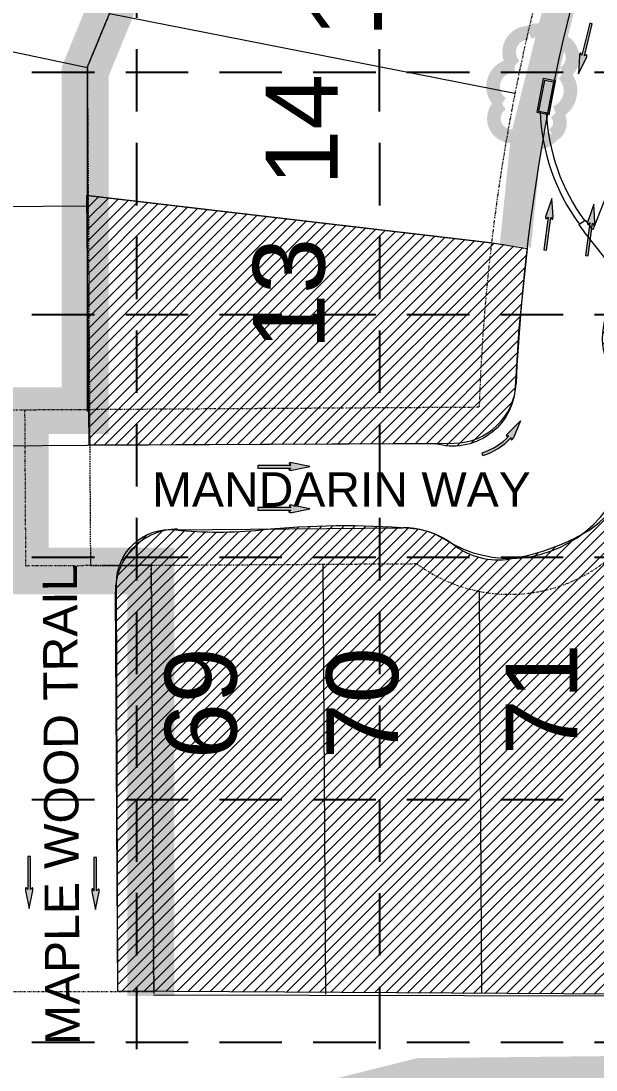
# Model space of a CAD drawing. Extents: x 218174 to 221286, y 216036 to 221010.
# Drawn here: x 218762 to 218946, y 218281.2 to 218616.8 of the extents above; entities that cross this region are included whole.
import ezdxf
from ezdxf.enums import TextEntityAlignment as Align

# ---------------------------------------------------------------- set-up
doc = ezdxf.new("R2010")
doc.units = 0
doc.header["$MEASUREMENT"] = 0
doc.linetypes.add('DASHED', pattern=[0.75, 0.5, -0.25])
doc.linetypes.add('DIVIDE', pattern=[1.25, 0.5, -0.25, 0, -0.25, 0, -0.25])
for name, color, linetype, lineweight in [('1 ARROWS', 7, 'Continuous', 0), ('1 CURB LINE', 7, 'Continuous', 0), ('1 LOT NUMBERS', 7, 'Continuous', 0), ('1 PHASE LINES', 7, 'Continuous', 0), ('1 STORM PIPE', 5, 'Continuous', 0), ('1 STREET NAMES', 7, 'Continuous', 0), ('25', 7, 'Continuous', 0), ('PH.3-10', 7, 'Continuous', 0), ('PH.3-27', 7, 'Continuous', 0), ('PH.3-29', 7, 'Continuous', 0), ('PH.4-27', 7, 'Continuous', 0), ('PH.4-29', 7, 'Continuous', 0)]:
    doc.layers.add(name, color=color, linetype=linetype, lineweight=lineweight)
for name, color, linetype in [('1 EROSION BLANKETS', 84, 'Continuous'), ('1 INLET PROTECTION', 5, 'Continuous'), ('1 SODDED LOT', 2, 'Continuous'), ('DIRT', 33, 'Continuous'), ('GRID', 251, 'DASHED')]:
    doc.layers.add(name, color=color, linetype=linetype)
doc.styles.get("Standard").update_dxf_attribs({"font": 'ARIAL.TTF'})
pattern_1 = [(45, (0, 0), (-1.767766952966369, 1.767766952966369), [])]

msp = doc.modelspace()

# ---------------------------------------------------------------- hatches: boundary and pattern name
at = {"layer": '1 ARROWS', "linetype": 'Continuous', "lineweight": 0}
h = msp.add_hatch(color=256, dxfattribs=at)
edge = h.paths.add_edge_path()
edge.add_line((218943.0021319221, 218606.0634834941), (218942.2804340544, 218605.6773227015))
edge.add_line((218942.2804340544, 218605.6773227015), (218944.8192093733, 218615.9523249339))
edge.add_line((218944.8192093733, 218615.9523249339), (218943.983357425, 218616.1547292012))
edge.add_line((218943.983357425, 218616.1547292012), (218941.4455415827, 218605.8836101896))
edge.add_line((218941.4455415827, 218605.8836101896), (218941.0887088592, 218606.5238963627))
edge.add_line((218941.0887088592, 218606.5238963627), (218941.0874524426, 218606.5251094036))
edge.add_ellipse((218940.913222281, 218606.0170647686), major_axis=(0.1343391729677602, 0.5436478220026285), ratio=0.2857142856943874, start_angle=-17.18267222840533, end_angle=124.7269333319116)
edge.add_line((218940.7090334638, 218605.7389128946), (218940.7095953885, 218605.7399467837))
edge.add_line((218940.7095953885, 218605.7399467837), (218940.4375, 218599.9028))
edge.add_line((218940.4375, 218599.9028), (218942.9570207541, 218605.18052656))
edge.add_line((218942.9570207541, 218605.18052656), (218942.9575876074, 218605.1790708855))
edge.add_ellipse((218942.9102994177, 218605.5284428284), major_axis=(0.1343391729805227, 0.5436478219687594), ratio=0.2857142857004265, start_angle=234.1684722214972, end_angle=374.4967194485135)
edge.add_line((218943.0021319221, 218606.0634834941), (218943.0021319221, 218606.0634834941))
h = msp.add_hatch(color=256, dxfattribs=at)
edge = h.paths.add_edge_path()
edge.add_line((218930.0204420339, 218553.6409619773), (218930.69684621, 218554.1018799002))
edge.add_line((218930.69684621, 218554.1018799002), (218929.2682319383, 218543.6147398039))
edge.add_line((218929.2682319383, 218543.6147398039), (218930.1209015283, 218543.5026215392))
edge.add_line((218930.1209015283, 218543.5026215392), (218931.5489758852, 218553.9857982417))
edge.add_line((218931.5489758852, 218553.9857982417), (218931.9720515465, 218553.387214131))
edge.add_line((218931.9720515465, 218553.387214131), (218931.973430153, 218553.386141986))
edge.add_ellipse((218932.0924910208, 218553.9098690118), major_axis=(0.07560075180370497, 0.5548733913987624), ratio=0.2857142856988491, start_angle=162.8173277712472, end_angle=304.7269333350458)
edge.add_line((218932.2658545692, 218554.2082087728), (218932.2654060983, 218554.2071208575))
edge.add_line((218932.2654060983, 218554.2071208575), (218931.9135, 218560.04))
edge.add_line((218931.9135, 218560.04), (218929.9711409806, 218554.5236948573))
edge.add_line((218929.9711409806, 218554.5236948573), (218929.9704221322, 218554.5250817846))
edge.add_ellipse((218930.0546963185, 218554.1827445481), major_axis=(0.07560075182522027, 0.5548733914187945), ratio=0.2857142856370771, start_angle=54.1684722270554, end_angle=194.4967194555527)
edge.add_line((218930.0204420339, 218553.6409619773), (218930.0204420339, 218553.6409619773))
h = msp.add_hatch(color=256, dxfattribs=at)
edge = h.paths.add_edge_path()
edge.add_line((218943.3968420339, 218551.8187619773), (218944.07324621, 218552.2796799002))
edge.add_line((218944.07324621, 218552.2796799002), (218942.6446319383, 218541.7925398039))
edge.add_line((218942.6446319383, 218541.7925398039), (218943.4973015283, 218541.6804215392))
edge.add_line((218943.4973015283, 218541.6804215392), (218944.9253758852, 218552.1635982417))
edge.add_line((218944.9253758852, 218552.1635982417), (218945.3484515465, 218551.565014131))
edge.add_line((218945.3484515465, 218551.565014131), (218945.349830153, 218551.563941986))
edge.add_ellipse((218945.4688910208, 218552.0876690118), major_axis=(0.07560075180370497, 0.5548733913987624), ratio=0.2857142856988491, start_angle=162.8173277712472, end_angle=304.7269333350458)
edge.add_line((218945.6422545692, 218552.3860087729), (218945.6418060983, 218552.3849208575))
edge.add_line((218945.6418060983, 218552.3849208575), (218945.2899, 218558.2178))
edge.add_line((218945.2899, 218558.2178), (218943.3475409806, 218552.7014948573))
edge.add_line((218943.3475409806, 218552.7014948573), (218943.3468221322, 218552.7028817846))
edge.add_ellipse((218943.4310963185, 218552.3605445481), major_axis=(0.07560075182522027, 0.5548733914187945), ratio=0.2857142856370771, start_angle=54.1684722270554, end_angle=194.4967194555527)
edge.add_line((218943.3968420339, 218551.8187619773), (218943.3968420339, 218551.8187619773))
h = msp.add_hatch(color=256, dxfattribs=at)
edge = h.paths.add_edge_path()
edge.add_line((218917.6907678646, 218484.7825286084), (218921.8771, 218488.8676))
edge.add_line((218921.8771, 218488.8676), (218919.6064065365, 218483.486191986))
edge.add_line((218919.6064065365, 218483.486191986), (218919.6073035578, 218483.4855773389))
edge.add_ellipse((218919.3195969983, 218483.2950872186), major_axis=(0.3138735050989916, 0.4637708731471899), ratio=0.2857142857184549, start_angle=162.817327780915, end_angle=304.72693333604605, ccw=False)
edge.add_line((218918.9805875772, 218482.8785081235), (218918.9780544471, 218482.8799794205))
edge.add_line((218918.9780544471, 218482.8799794205), (218918.8630660919, 218483.6022824692))
edge.add_line((218918.8630660919, 218483.6022824692), (218918.8673357608, 218483.5920309727))
edge.add_ellipse((218903.7639345548, 218497.3496532968), major_axis=(-14.44619153964917, 14.44619153964916), ratio=0.9999999999953978, start_angle=152.2614805555047, end_angle=182.6697472222571, ccw=False)
edge.add_line((218909.8261872486, 218477.8398098915), (218909.5709967938, 218478.6610758139))
edge.add_ellipse((218903.7639345548, 218497.3496532968), major_axis=(-13.838079707821, 13.838079707821), ratio=0.999999999994456, start_angle=152.2614749999102, end_angle=182.3372805555481)
edge.add_line((218918.1548455381, 218484.087429461), (218918.1534956428, 218484.0874523362))
edge.add_line((218918.1534956428, 218484.0874523362), (218917.3461515609, 218483.9726152635))
edge.add_line((218917.3461515609, 218483.9726152635), (218917.3435527061, 218483.9720699827))
edge.add_ellipse((218917.6142636001, 218484.44352395), major_axis=(0.3138735051102526, 0.4637708731759762), ratio=0.2857142856720536, start_angle=54.16847222125608, end_angle=194.4967194509886, ccw=False)
edge.add_line((218917.6905781832, 218484.7877230126), (218917.6913647396, 218484.7839196791))
edge.add_line((218917.6913647396, 218484.7839196791), (218917.6907678646, 218484.7825286084))
h = msp.add_hatch(color=256, dxfattribs=at)
edge = h.paths.add_edge_path()
edge.add_line((218847.8783, 218475.2783), (218848.4263, 218474.6703))
edge.add_line((218848.4263, 218474.6703), (218837.8423, 218474.6703))
edge.add_line((218837.8423, 218474.6703), (218837.8463, 218473.8103))
edge.add_line((218837.8463, 218473.8103), (218848.4263, 218473.8103))
edge.add_line((218848.4263, 218473.8103), (218847.8903, 218473.3103))
edge.add_line((218847.8903, 218473.3103), (218847.8894237492, 218473.308789293))
edge.add_ellipse((218848.424428591, 218473.2615099902), major_axis=(-0.5599999835193662, 1.281460901627278e-05), ratio=0.2857142857649623, start_angle=-17.18267221158407, end_angle=124.7269333381814)
edge.add_line((218848.7434384934, 218473.1300024787), (218848.7423, 218473.1303))
edge.add_line((218848.7423, 218473.1303), (218854.4743, 218474.2663))
edge.add_line((218854.4743, 218474.2663), (218848.7463, 218475.4463))
edge.add_line((218848.7463, 218475.4463), (218848.7475772058, 218475.4471994756))
edge.add_ellipse((218848.4197480713, 218475.3174882906), major_axis=(-0.5599999835553902, 1.28145955607326e-05), ratio=0.2857142857313003, start_angle=234.1684722239023, end_angle=374.4967194430868)
edge.add_line((218847.8783, 218475.2783), (218847.8783, 218475.2783))
h = msp.add_hatch(color=256, dxfattribs=at)
edge = h.paths.add_edge_path()
edge.add_line((218847.8783, 218461.7783), (218848.4263, 218461.1703))
edge.add_line((218848.4263, 218461.1703), (218837.8423, 218461.1703))
edge.add_line((218837.8423, 218461.1703), (218837.8463, 218460.3103))
edge.add_line((218837.8463, 218460.3103), (218848.4263, 218460.3103))
edge.add_line((218848.4263, 218460.3103), (218847.8903, 218459.8103))
edge.add_line((218847.8903, 218459.8103), (218847.8894237492, 218459.808789293))
edge.add_ellipse((218848.424428591, 218459.7615099902), major_axis=(-0.5599999835193662, 1.281460901627278e-05), ratio=0.2857142857649623, start_angle=-17.18267221158407, end_angle=124.7269333381814)
edge.add_line((218848.7434384934, 218459.6300024787), (218848.7423, 218459.6303))
edge.add_line((218848.7423, 218459.6303), (218854.4743, 218460.7663))
edge.add_line((218854.4743, 218460.7663), (218848.7463, 218461.9463))
edge.add_line((218848.7463, 218461.9463), (218848.7475772058, 218461.9471994756))
edge.add_ellipse((218848.4197480713, 218461.8174882906), major_axis=(-0.5599999835553902, 1.28145955607326e-05), ratio=0.2857142857313003, start_angle=234.1684722239023, end_angle=374.4967194430868)
edge.add_line((218847.8783, 218461.7783), (218847.8783, 218461.7783))
h = msp.add_hatch(color=256, dxfattribs=at)
edge = h.paths.add_edge_path()
edge.add_line((218765.6639, 218339.5115), (218765.0559, 218338.9635))
edge.add_line((218765.0559, 218338.9635), (218765.0559, 218349.5475))
edge.add_line((218765.0559, 218349.5475), (218764.1959, 218349.5435))
edge.add_line((218764.1959, 218349.5435), (218764.1959, 218338.9635))
edge.add_line((218764.1959, 218338.9635), (218763.6959, 218339.4995))
edge.add_line((218763.6959, 218339.4995), (218763.694389293, 218339.5003762508))
edge.add_ellipse((218763.6471099902, 218338.965371409), major_axis=(1.281460901627808e-05, 0.5599999835193662), ratio=0.2857142857649623, start_angle=-17.18267221158408, end_angle=124.7269333381814)
edge.add_line((218763.5156024786, 218338.6463615066), (218763.5159, 218338.6475))
edge.add_line((218763.5159, 218338.6475), (218764.6519, 218332.9155))
edge.add_line((218764.6519, 218332.9155), (218765.8319, 218338.6435))
edge.add_line((218765.8319, 218338.6435), (218765.8327994756, 218338.6422227942))
edge.add_ellipse((218765.7030882906, 218338.9700519287), major_axis=(1.281459556065419e-05, 0.5599999835553902), ratio=0.2857142857313003, start_angle=234.1684722239022, end_angle=374.4967194430868)
edge.add_line((218765.6639, 218339.5115), (218765.6639, 218339.5115))
h = msp.add_hatch(color=256, dxfattribs=at)
edge = h.paths.add_edge_path()
edge.add_line((218786.8499, 218339.1396), (218786.2419, 218338.5916))
edge.add_line((218786.2419, 218338.5916), (218786.2419, 218349.1756))
edge.add_line((218786.2419, 218349.1756), (218785.3819, 218349.1716))
edge.add_line((218785.3819, 218349.1716), (218785.3819, 218338.5916))
edge.add_line((218785.3819, 218338.5916), (218784.8819, 218339.1276))
edge.add_line((218784.8819, 218339.1276), (218784.880389293, 218339.1284762508))
edge.add_ellipse((218784.8331099902, 218338.593471409), major_axis=(1.281460901627808e-05, 0.5599999835193662), ratio=0.2857142857649623, start_angle=-17.18267221158408, end_angle=124.7269333381814)
edge.add_line((218784.7016024787, 218338.2744615066), (218784.7019, 218338.2756))
edge.add_line((218784.7019, 218338.2756), (218785.8379, 218332.5436))
edge.add_line((218785.8379, 218332.5436), (218787.0179, 218338.2716))
edge.add_line((218787.0179, 218338.2716), (218787.0187994756, 218338.2703227942))
edge.add_ellipse((218786.8890882906, 218338.5981519287), major_axis=(1.281459556065419e-05, 0.5599999835553902), ratio=0.2857142857313003, start_angle=234.1684722239022, end_angle=374.4967194430868)
edge.add_line((218786.8499, 218339.1396), (218786.8499, 218339.1396))
at = {"layer": '1 SODDED LOT', "linetype": 'Continuous', "lineweight": 0}
h = msp.add_hatch(dxfattribs=at)
h.set_pattern_fill('ANSI31', color=256, scale=20, style=0)
h.set_pattern_definition(pattern_1)
edge = h.paths.add_edge_path()
edge.add_line((218792.9918153847, 218306.4195170463), (218792.5888110316, 218436.9376130824))
edge.add_arc((218809.7071111705, 218436.9904697335), 17.11838174213729, 84.14847109547941, 180.1769132087799, ccw=False)
edge.add_arc((218825.1578782486, 218587.7517125168), 134.432528940832, 264.1484710954739, 275.8515289045138)
edge.add_arc((218866.0087629731, 218189.1481921392), 266.2588251462553, 85.56204872935768, 95.85152890451491, ccw=False)
edge.add_arc((218884.598667137, 218428.6713506981), 26.01534860038777, 52.50439969126438, 85.56204872930999, ccw=False)
edge.add_arc((218914.773799782, 218468.0026023273), 23.5576882731502, 232.5043996913234, 278.95432371486)
edge.add_arc((218907.3005126679, 218515.4317646805), 71.57201386264967, 278.9543237148562, 298.8099972128906)
edge.add_arc((218927.4544929734, 218478.7869576906), 29.75067001195555, 298.8099972128783, 364.7503404419957)
edge.add_arc((218887.6386451703, 218475.4782776556), 69.70375624887551, 4.750340442012384, 26.0244827037755)
edge.add_arc((218969.4331892006, 218515.4154167659), 21.3199907265564, 165.9265098079536, 206.0244827037681, ccw=False)
edge.add_arc((218911.5841076669, 218529.9176504642), 38.31918277989546, 345.9265098079547, 362.7294290659009)
edge.add_arc((218991.0059255813, 218533.7039737903), 41.19283772741487, 164.492575404807, 182.7294290659083, ccw=False)
edge.add_line((218951.3126795228, 218544.7174245381), (218957.0250880116, 218581.7973906528))
edge.add_line((218957.0250880116, 218581.7973906528), (218965.3532897167, 218619.6507928589))
edge.add_line((218965.3532897167, 218619.6507928589), (218975.7844262755, 218655.3212290484))
edge.add_line((218975.7844262755, 218655.3212290484), (218986.910949172, 218686.1275027418))
edge.add_line((218986.910949172, 218686.1275027418), (219005.5749255331, 218729.0737087201))
edge.add_line((219005.5749255331, 218729.0737087201), (219024.2308981534, 218763.8928197773))
edge.add_line((219024.2308981534, 218763.8928197773), (219038.1181353317, 218787.6630125561))
edge.add_line((219038.1181353317, 218787.6630125561), (219056.0106151165, 218813.9596891196))
edge.add_line((219056.0106151165, 218813.9596891196), (219076.2424282412, 218840.9921079255))
edge.add_line((219076.2424282412, 218840.9921079255), (219154.9378749889, 218943.261599778))
edge.add_line((219154.9378749889, 218943.261599778), (219302.1438696769, 219136.1252177535))
edge.add_line((219302.1438696769, 219136.1252177535), (219343.0271480601, 219189.8129779124))
edge.add_arc((219358.0117187475, 219178.4022136515), 18.83461971216309, 94.05657188097922, 142.7106947803644, ccw=False)
edge.add_arc((219358.3452576294, 219173.6991223459), 23.5495233182004, 38.496627951999415, 94.05657188098678, ccw=False)
edge.add_line((219376.7761694218, 219188.357960602), (219456.7607520093, 219127.3601066703))
edge.add_line((219456.7607520093, 219127.3601066703), (219452.083984884, 219117.0520491232))
edge.add_line((219452.083984884, 219117.0520491232), (219286.1101146087, 218898.6049499989))
edge.add_line((219286.1101146087, 218898.6049499989), (219195.7687342062, 218780.8971230036))
edge.add_line((219195.7687342062, 218780.8971230036), (219157.6976288217, 218731.7207549199))
edge.add_line((219157.6976288217, 218731.7207549199), (219120.9072713568, 218661.8672320252))
edge.add_line((219120.9072713568, 218661.8672320252), (219113.0114637408, 218647.5350000087))
edge.add_line((219113.0114637408, 218647.5350000087), (219092.5094443291, 218576.6106938768))
edge.add_line((219092.5094443291, 218576.6106938768), (219085.9693636759, 218555.8647173932))
edge.add_line((219085.9693636759, 218555.8647173932), (219078.1509895835, 218507.7567122657))
edge.add_line((219078.1509895835, 218507.7567122657), (219078.1691740824, 218304.7228306319))
edge.add_line((219078.1691740824, 218304.7228306319), (218792.9918153847, 218306.4195170463))
h = msp.add_hatch(dxfattribs=at)
h.set_pattern_fill('ANSI31', color=256, scale=20, style=0)
h.set_pattern_definition(pattern_1)
edge = h.paths.add_edge_path()
edge.add_line((218783.8452898844, 218481.1617389725), (218783.1626028153, 218561.1254701336))
edge.add_line((218783.1626028153, 218561.1254701336), (218912.2109697956, 218545.9783330017))
edge.add_line((218912.2109697956, 218545.9783330017), (218924.0078860155, 218544.0995233423))
edge.add_line((218924.0078860155, 218544.0995233423), (218921.2945965655, 218518.5953324499))
edge.add_line((218921.2945965655, 218518.5953324499), (218920.1926415421, 218499.7190635164))
edge.add_arc((218900.1583421307, 218500.8886218097), 20.0684084946521, 254.0269761401255, 356.65899043868103, ccw=False)
edge.add_line((218894.6358223231, 218481.5950271606), (218783.8452898844, 218481.1617389725))

# ---------------------------------------------------------------- linework, layer by layer
at = {"layer": '1 ARROWS', "linetype": 'Continuous', "lineweight": 0}
for p, q in [((218943.983357425, 218616.1547292012), (218941.4455415827, 218605.8836101896)), ((218942.2804340544, 218605.6773227015), (218944.8192093733, 218615.9523249339)), ((218944.8192093733, 218615.9523249339), (218943.983357425, 218616.1547292012)), ((218940.7095953885, 218605.7399467837), (218940.4375, 218599.9028)), ((218940.7090334638, 218605.7389128946), (218940.7095953885, 218605.7399467837)), ((218941.0887088592, 218606.5238963627), (218941.0874524426, 218606.5251094036)), ((218941.4455415827, 218605.8836101896), (218941.0887088592, 218606.5238963627)), ((218943.0021319221, 218606.0634834941), (218942.2804340544, 218605.6773227015)), ((218943.0021319221, 218606.0634834941), (218943.0021319221, 218606.0634834941)), ((218940.4375, 218599.9028), (218942.9570207541, 218605.18052656)), ((218942.9570207541, 218605.18052656), (218942.9575876074, 218605.1790708855)), ((218931.9135, 218560.04), (218929.9711409806, 218554.5236948573)), ((218932.2654060983, 218554.2071208575), (218931.9135, 218560.04)), ((218945.2899, 218558.2178), (218943.3475409806, 218552.7014948573)), ((218945.6418060983, 218552.3849208575), (218945.2899, 218558.2178)), ((218930.69684621, 218554.1018799002), (218929.2682319383, 218543.6147398039)), ((218929.9711409806, 218554.5236948573), (218929.9704221322, 218554.5250817846)), ((218930.0204420339, 218553.6409619773), (218930.69684621, 218554.1018799002)), ((218930.0204420339, 218553.6409619773), (218930.0204420339, 218553.6409619773)), ((218930.1209015283, 218543.5026215392), (218931.5489758852, 218553.9857982417)), ((218931.5489758852, 218553.9857982417), (218931.9720515465, 218553.387214131)), ((218931.9720515465, 218553.387214131), (218931.973430153, 218553.386141986)), ((218932.2658545692, 218554.2082087728), (218932.2654060983, 218554.2071208575)), ((218944.07324621, 218552.2796799002), (218942.6446319383, 218541.7925398039)), ((218943.3475409806, 218552.7014948573), (218943.3468221322, 218552.7028817846)), ((218943.3968420339, 218551.8187619773), (218944.07324621, 218552.2796799002)), ((218943.3968420339, 218551.8187619773), (218943.3968420339, 218551.8187619773)), ((218943.4973015283, 218541.6804215392), (218944.9253758852, 218552.1635982417)), ((218944.9253758852, 218552.1635982417), (218945.3484515465, 218551.565014131)), ((218945.6422545692, 218552.3860087729), (218945.6418060983, 218552.3849208575)), ((218945.3484515465, 218551.565014131), (218945.349830153, 218551.563941986)), ((218929.2682319383, 218543.6147398039), (218930.1209015283, 218543.5026215392)), ((218942.6446319383, 218541.7925398039), (218943.4973015283, 218541.6804215392)), ((218917.6907678646, 218484.7825286084), (218921.8771, 218488.8676)), ((218921.8771, 218488.8676), (218919.6064065365, 218483.486191986)), ((218917.6905781832, 218484.7877230126), (218917.6913647396, 218484.7839196791)), ((218917.6913647396, 218484.7839196791), (218917.6907678646, 218484.7825286084)), ((218917.3461515609, 218483.9726152635), (218917.3435527061, 218483.9720699827)), ((218918.1534956428, 218484.0874523362), (218917.3461515609, 218483.9726152635)), ((218918.1548455381, 218484.087429461), (218918.1534956428, 218484.0874523362)), ((218918.9780544471, 218482.8799794205), (218918.8630660919, 218483.6022824692)), ((218918.8630660919, 218483.6022824692), (218918.8673357608, 218483.5920309727)), ((218918.9805875772, 218482.8785081235), (218918.9780544471, 218482.8799794205)), ((218919.6064065365, 218483.486191986), (218919.6073035578, 218483.4855773389)), ((218909.8261872486, 218477.8398098915), (218909.5709967938, 218478.6610758139)), ((218848.4263, 218474.6703), (218837.8423, 218474.6703)), ((218837.8423, 218474.6703), (218837.8463, 218473.8103)), ((218847.8783, 218475.2783), (218848.4263, 218474.6703)), ((218847.8783, 218475.2783), (218847.8783, 218475.2783)), ((218848.7463, 218475.4463), (218848.7475772058, 218475.4471994756)), ((218854.4743, 218474.2663), (218848.7463, 218475.4463)), ((218837.8463, 218473.8103), (218848.4263, 218473.8103)), ((218847.8903, 218473.3103), (218847.8894237492, 218473.308789293)), ((218848.4263, 218473.8103), (218847.8903, 218473.3103)), ((218848.7423, 218473.1303), (218854.4743, 218474.2663)), ((218848.7434384934, 218473.1300024787), (218848.7423, 218473.1303)), ((218848.4263, 218461.1703), (218837.8423, 218461.1703)), ((218837.8423, 218461.1703), (218837.8463, 218460.3103)), ((218847.8783, 218461.7783), (218848.4263, 218461.1703)), ((218847.8783, 218461.7783), (218847.8783, 218461.7783)), ((218848.7463, 218461.9463), (218848.7475772058, 218461.9471994756)), ((218854.4743, 218460.7663), (218848.7463, 218461.9463)), ((218837.8463, 218460.3103), (218848.4263, 218460.3103)), ((218847.8903, 218459.8103), (218847.8894237492, 218459.808789293)), ((218848.4263, 218460.3103), (218847.8903, 218459.8103)), ((218848.7423, 218459.6303), (218854.4743, 218460.7663)), ((218848.7434384934, 218459.6300024787), (218848.7423, 218459.6303)), ((218765.0559, 218349.5475), (218764.1959, 218349.5435)), ((218764.1959, 218349.5435), (218764.1959, 218338.9635)), ((218765.0559, 218338.9635), (218765.0559, 218349.5475)), ((218786.2419, 218349.1756), (218785.3819, 218349.1716)), ((218785.3819, 218349.1716), (218785.3819, 218338.5916)), ((218786.2419, 218338.5916), (218786.2419, 218349.1756)), ((218763.5156024786, 218338.6463615066), (218763.5159, 218338.6475)), ((218763.5159, 218338.6475), (218764.6519, 218332.9155)), ((218763.6959, 218339.4995), (218763.694389293, 218339.5003762508)), ((218764.1959, 218338.9635), (218763.6959, 218339.4995)), ((218764.6519, 218332.9155), (218765.8319, 218338.6435)), ((218765.6639, 218339.5115), (218765.0559, 218338.9635)), ((218765.6639, 218339.5115), (218765.6639, 218339.5115)), ((218765.8319, 218338.6435), (218765.8327994756, 218338.6422227942)), ((218784.7016024787, 218338.2744615066), (218784.7019, 218338.2756)), ((218784.7019, 218338.2756), (218785.8379, 218332.5436)), ((218784.8819, 218339.1276), (218784.880389293, 218339.1284762508)), ((218785.3819, 218338.5916), (218784.8819, 218339.1276)), ((218785.8379, 218332.5436), (218787.0179, 218338.2716)), ((218786.8499, 218339.1396), (218786.2419, 218338.5916)), ((218786.8499, 218339.1396), (218786.8499, 218339.1396)), ((218787.0179, 218338.2716), (218787.0187994756, 218338.2703227942))]:
    msp.add_line(p, q, dxfattribs=at)
for centre, major_axis, ratio, start_param, end_param in [((218940.913222281, 218606.0170647686), (0.1343391729677602, 0.5436478220026284), 0.2857142856943874, -0.2998942046766642, 2.176895652557319), ((218942.9102994177, 218605.5284428284), (0.1343391729805227, 0.5436478219687594), 0.2857142857004265, 4.087010844630007, 6.536200792294043), ((218930.0546963185, 218554.1827445481), (0.07560075182522027, 0.5548733914187945), 0.2857142856370771, 0.9454181911372221, 3.394608138827108), ((218932.0924910208, 218553.9098690118), (0.07560075180370497, 0.5548733913987624), 0.2857142856988491, 2.841698448907064, 5.318488306201814), ((218943.4310963185, 218552.3605445481), (0.07560075182522027, 0.5548733914187945), 0.2857142856370771, 0.9454181911372221, 3.394608138827108), ((218945.4688910208, 218552.0876690118), (0.07560075180370497, 0.5548733913987624), 0.2857142856988491, 2.841698448907064, 5.318488306201814), ((218917.6142636001, 218484.44352395), (0.3138735051102524, 0.4637708731759757), 0.2857142856720535, 0.9454181910360058, 3.394608138747452), ((218903.7639345548, 218497.3496532968), (-13.838079707821, 13.838079707821), 0.999999999994456, 2.657464062691465, 3.182385894826949), ((218903.7639345548, 218497.3496532968), (-14.44619153964917, 14.44619153964917), 0.9999999999953985, 2.657464159654882, 3.188188532814152), ((218919.3195969983, 218483.2950872186), (0.3138735050989918, 0.46377087314719), 0.2857142857184547, 2.841698449075801, 5.318488306219271), ((218848.4197480713, 218475.3174882906), (-0.5599999835553902, 1.28145955607326e-05), 0.2857142857313003, 4.087010844671982, 6.536200792199329), ((218848.424428591, 218473.2615099902), (-0.5599999835193662, 1.281460901627278e-05), 0.2857142857649623, -0.2998942043830777, 2.176895652666748), ((218848.4197480713, 218461.8174882906), (-0.5599999835553902, 1.28145955607326e-05), 0.2857142857313003, 4.087010844671982, 6.536200792199329), ((218848.424428591, 218459.7615099902), (-0.5599999835193662, 1.281460901627278e-05), 0.2857142857649623, -0.2998942043830777, 2.176895652666748), ((218763.6471099902, 218338.965371409), (1.281460901627808e-05, 0.5599999835193662), 0.2857142857649623, -0.2998942043830779, 2.176895652666748), ((218765.7030882906, 218338.9700519287), (1.281459556065419e-05, 0.5599999835553902), 0.2857142857313003, 4.087010844671982, 6.536200792199329), ((218784.8331099902, 218338.593471409), (1.281460901627808e-05, 0.5599999835193662), 0.2857142857649623, -0.2998942043830779, 2.176895652666748), ((218786.8890882906, 218338.5981519287), (1.281459556065419e-05, 0.5599999835553902), 0.2857142857313003, 4.087010844671982, 6.536200792199329)]:
    msp.add_ellipse(centre, major_axis=major_axis, ratio=ratio, start_param=start_param, end_param=end_param, dxfattribs=at)
for p in [(218941.0887088592, 218606.5238963627), (218931.9720515465, 218553.387214131), (218945.3484515465, 218551.565014131), (218847.8903, 218473.3103), (218847.8903, 218459.8103), (218763.6959, 218339.4995), (218784.8819, 218339.1276)]:
    msp.add_point(p, dxfattribs=at)
at = {"layer": '1 CURB LINE', "color": 7, "linetype": 'Continuous', "lineweight": 0}
for p, q in [((218783.2203, 218481.0832), (218900.5797, 218481.7955)), ((218671.9227546129, 218480.407535374), (218783.220296353, 218481.0831289956)), ((218810.9478581365, 218454.0836), (218884.359, 218454.6965)), ((218793.023915598, 218306.318261507), (218792.2480355419, 218434.1370274697))]:
    msp.add_line(p, q, dxfattribs=at)
for centre, radius, start, end in [((219533.3020662483, 218472.9675787489), 613.4999999999995, 142.6208277777778, 177.3918388888889), ((218918.3906188263, 218483.4036617932), 38.5, 237.755, 29.99070833333334), ((218900.458309534, 218501.7951625484), 20, 270.3477611111111, 357.3918388888889), ((218884.5107826896, 218429.6969889922), 25, 57.75500000000001, 90.3477888888889), ((218812.2476670828, 218434.2584283846), 20, 90.34776944444444, 180.3477888888889)]:
    msp.add_arc(centre, radius, start, end, dxfattribs=at)
at = {"layer": '1 EROSION BLANKETS', "lineweight": 0, "const_width": 10, "flags": 128}
msp.add_lwpolyline([(218920.2104958333, 218544.8613675619), (218923.7329741425, 218579.582161944), (218938.5506728594, 218638.5086375484)], dxfattribs=at)
at = {"layer": '1 EROSION BLANKETS', "linetype": 'Continuous', "lineweight": 0, "const_width": 10, "flags": 128}
msp.add_lwpolyline([(218761.2233676886, 218484.0710208742), (218706.3117728572, 218484.9885736938)], dxfattribs=at)
at = {"layer": '1 INLET PROTECTION', "color": 170, "ltscale": 100, "const_width": 4.365771642706343}
msp.add_lwpolyline([(218935.5054207212, 218600.0617978992, 0.5205670505517462), (218935.5054207212, 218600.0617978992, 0.7651954600696135), (218933.0517980997, 218610.8423024619, 0.4178788784126488), (218924.3836522733, 218613.0503446309, 0.6649002420699669), (218920.0004173658, 218602.5092645902, 0.744833174426672), (218915.9055134841, 218590.4103261589, 0.9756416855879776), (218921.9517085856, 218580.7458132773, 0.5205670505517462), (218932.0043298244, 218580.2921129242, 0.5205670505517462), (218933.104773739, 218587.4775239667, 0.5402640007904789), (218935.5054207212, 218600.0617978992)], format="xyb", close=True, dxfattribs=at)
at = {"layer": '1 PHASE LINES', "linetype": 'Continuous', "lineweight": 0, "const_width": 15, "flags": 128}
msp.add_lwpolyline([(219072.7367471159, 220353.2492012243), (219364.2156749931, 220353.2492012243), (219364.2156749931, 219640.0514935064, -0.1963308952916351), (219225.3753395168, 219300.0932290771), (219142.0511054016, 219186.2674284725), (219049.1340145164, 219192.2090444537), (218921.1256429346, 219191.0770941167), (218921.1256429346, 219071.9732745571), (218868.1054707686, 219071.9732745571), (218868.1054707686, 219021.7551318665), (218890.2983711181, 219021.7551318665), (218890.2983711181, 218901.895455098), (218873.3103353788, 218901.895455098), (218839.2516439526, 218755.8841101766), (218809.0378641987, 218665.3308277418), (218782.5459946296, 218600.5944388118), (218782.5459946296, 218492.1764490698), (218763.4236707162, 218492.1764490698), (218763.4236707162, 218440.8646983874), (218803.5522710504, 218440.8646983874), (218803.5522710504, 218304.9094122892)], format="xyb", dxfattribs=at)
at = {"layer": '1 SODDED LOT', "linetype": 'Continuous', "lineweight": 0, "flags": 128}
msp.add_lwpolyline([(219113.0114637408, 218647.5350000087), (219092.5094443291, 218576.6106938768), (219085.9693636759, 218555.8647173932), (219078.1509895835, 218507.7567122657), (219078.1691740824, 218304.7228306319), (218792.9918153847, 218306.4195170463), (218792.5888110316, 218436.9376130824, -0.4453773962463813), (218811.4523473282, 218454.0196548058, 0.05110865342643578), (218838.863409169, 218454.0196548058, -0.04492651673044595), (218886.6117200791, 218454.608697915, -0.1452499383997468), (218900.4342230023, 218449.311930468, 0.205497543766783), (218918.4404839653, 218444.7320178079, 0.08685413501549621), (218941.7915362697, 218452.7187480152, 0.2959303755063917), (218957.1029697447, 218481.250733513, 0.0930934956723286), (218950.2749038284, 218506.0611607199, -0.1767677924632517), (218948.7531259247, 218520.5997187906, 0.07344821596151156), (218949.8598191626, 218531.7423911094, -0.07974166210294652), (218951.3126795228, 218544.7174245381), (218957.0250880116, 218581.7973906528), (218965.3532897167, 218619.6507928589)], format="xyb", dxfattribs=at)
msp.add_lwpolyline([(218783.8452898844, 218481.1617389725), (218783.1626028153, 218561.1254701336), (218912.2109697956, 218545.9783330017), (218924.0078860155, 218544.0995233423), (218921.2945965655, 218518.5953324499), (218920.1926415421, 218499.7190635164, -0.4803650707156124), (218894.6358223231, 218481.5950271606)], format="xyb", close=True, dxfattribs=at)
at = {"layer": '1 STORM PIPE', "linetype": 'Continuous', "lineweight": 0}
for p, q in [((218957.5351, 218582.1164), (218944.943, 218549.988)), ((218940.4774, 218551.68), (218942.4986, 218553.1512)), ((218952.1809, 218536.9134), (218942.2622, 218549.3392)), ((218944.943, 218549.988), (218944.216, 218550.8988))]:
    msp.add_line(p, q, dxfattribs=at)
for radius, start, end in [(65.99999999999972, 182.3635916666667, 216.0520944444444), (63.99999999999972, 182.7903583333333, 216.05215), (66.24999999999972, 216.0520861111111, 218.5980666666667), (63.74999999999971, 216.0521555555556, 218.5980666666667)]:
    msp.add_arc((218994.0393389493, 218590.6694706472), radius, start, end, dxfattribs=at)
at = {"layer": '25', "color": 7, "linetype": 'DASHED', "lineweight": 0}
msp.add_lwpolyline([(219073.0423, 220352.9968), (219365.0472, 220354.7693), (219369.3233, 219650.3192), (219363.2416, 219589.3575), (219350.8263, 219529.3934), (219331.7625, 219471.2005), (219306.2908, 219415.5135), (219263.0222, 219346.3614), (219141.9205, 219187.8476), (219034.8638, 219192.7436), (218920.8702, 219192.0517), (218921.5986, 219072.0539), (218888.6577, 219071.8539), (218889.6896, 218901.8571), (218876.2234, 218901.7753), (218842.5039, 218762.4865), (218812.8776, 218673.7352), (218783.2987, 218602.1537), (218784.2674, 218442.5887), (218803.6962, 218442.7067), (218804.5243034059, 218306.3036360027)], dxfattribs=at)
at = {"layer": 'DIRT', "lineweight": 0, "const_width": 10, "flags": 128}
msp.add_lwpolyline([(219000.1002873607, 218271.8499844322), (218994.9766574463, 218184.8030058292), (218933.4930188956, 218092.6356160389), (218884.8329780044, 218034.9038559517), (218831.7130224032, 218041.680862584), (218783.6266946906, 218134.8790025436), (218797.7167067969, 218179.6825946419), (218816.9303289232, 218225.7662837469), (218830.5828046559, 218265.3219309073), (218889.3538092048, 218280.005427907), (218962.9539207451, 218280.8106982198), (218991.1339250633, 218275.6902870325)], close=True, dxfattribs=at)
at = {"layer": 'GRID', "color": 253, "linetype": 'DASHED', "ltscale": 40}
for p, q in [((218799.3085096068, 216427.8536932647), (218798.8909539517, 220925.1924122986)), ((218877.1769722888, 216427.841450714), (218876.3843522248, 220925.2587496162)), ((218255.5410554017, 218600.513857263), (221204.0667783041, 218600.513857263)), ((218255.5410554017, 218522.9210750812), (221204.0667783041, 218522.9210750812)), ((218255.5410554017, 218445.3282928996), (221204.0667783041, 218445.3282928996)), ((218255.5410554017, 218367.7355107179), (221204.0667783041, 218367.7355107179)), ((218255.5410554017, 218290.1427285361), (221204.0667783041, 218290.1427285361))]:
    msp.add_line(p, q, dxfattribs=at)
at = {"layer": 'PH.3-10', "color": 7, "linetype": 'Continuous', "lineweight": 0}
for points in [[(218930.9722, 218586.8773), (218933.0769, 218597.6741), (218929.151, 218598.4394), (218927.0462, 218587.6427)], [(218930.5771, 218587.4638), (218932.4907, 218597.279), (218929.546, 218597.8531), (218927.6327, 218588.0378)]]:
    msp.add_lwpolyline(points, close=True, dxfattribs=at)
at = {"layer": 'PH.3-27', "color": 7, "linetype": 'DIVIDE', "lineweight": 0}
for p, q in [((218783.3016, 218492.5838), (218908.6343, 218493.3446)), ((218803.6962, 218442.7067), (218888.634, 218443.2223)), ((218803.6962, 218442.7067), (218804.5309, 218305.1985))]:
    msp.add_line(p, q, dxfattribs=at)
for centre, radius, start, end in [((219533.3020662483, 218472.9675787489), 625, 142.620825, 178.1316388888889), ((218918.3906188263, 218483.4036617932), 50, 233.4778916666667, 34.47648333333338)]:
    msp.add_arc(centre, radius, start, end, dxfattribs=at)
at = {"layer": 'PH.3-29', "color": 7, "linetype": 'Continuous', "lineweight": 0}
for p, q in [((218920.056, 218593.6088), (218790.3146, 218619.1322)), ((218912.5536, 218545.7435), (218783.2998, 218560.8971)), ((218859.5302, 218305.49), (218858.6952, 218443.0406)), ((218909.5292, 218305.7935), (218908.7489, 218434.3421)), ((219078.3064, 218304.5427), (218804.5309, 218305.1985))]:
    msp.add_line(p, q, dxfattribs=at)
msp.add_lwpolyline([(218783.3016, 218492.5838), (218783.2987, 218602.1537), (218812.8776, 218673.7352), (218842.5039, 218762.4865), (218876.2234, 218901.7753)], dxfattribs=at)
at = {"layer": 'PH.4-27', "color": 7, "linetype": 'DIVIDE', "lineweight": 0}
for p, q in [((218663.3015756737, 218491.8554153264), (218783.3015568072, 218492.5838341258)), ((218803.6962, 218442.7067), (218804.5244, 218306.2669))]:
    msp.add_line(p, q, dxfattribs=at)
msp.add_lwpolyline([(218493.3063817988, 220352.8902485733), (218493.3063817988, 218306.6994409894), (218804.5242, 218306.3036), (218804.5244, 218306.2669), (218804.5244, 218306.2669), (218803.6962, 218442.7067), (218763.6142, 218442.4634), (218763.3107, 218492.4625), (218783.3016, 218492.5838), (218783.2987, 218602.1537), (218812.8776, 218673.7352), (218842.5039, 218762.4865), (218876.2234, 218901.7753), (218889.6896, 218901.8571), (218888.9612, 219021.8549), (218868.9616, 219021.7335), (218868.6581, 219071.7325)], dxfattribs=at)
at = {"layer": 'PH.4-29', "color": 7, "linetype": 'Continuous', "lineweight": 0}
for p, q in [((218783.3003, 218601.8856), (218667.4152, 218626.2035)), ((218783.5692, 218557.5867), (218662.907, 218556.8542))]:
    msp.add_line(p, q, dxfattribs=at)
msp.add_lwpolyline([(218783.301575634, 218491.8585302225), (218783.2987126499, 218602.1536941405), (218812.8776354076, 218673.73519317), (218842.5039392255, 218762.4864501572), (218876.223441673, 218901.7753345408)], dxfattribs=at)

# ---------------------------------------------------------------- texts
at = {"layer": '1 LOT NUMBERS', "color": 7, "linetype": 'Continuous', "lineweight": 0}
for s, p in [('15', (218877.4994276212, 218611.5962176133)), ('14', (218863.3521554474, 218564.1700695037)), ('13', (218859.2239276212, 218511.6571176134)), ('69', (218831.0499, 218380.6937)), ('69', (218831.0499, 218380.6937)), ('69', (218831.0499, 218380.6937)), ('69', (218831.0499, 218380.6937)), ('69', (218831.0499, 218380.6937)), ('69', (218831.0499, 218380.6937)), ('69', (218831.0499, 218380.6937)), ('69', (218831.0499, 218380.6937)), ('70', (218882.6939, 218380.6937)), ('70', (218882.6939, 218380.6937)), ('70', (218882.6939, 218380.6937)), ('70', (218882.6939, 218380.6937)), ('70', (218882.6939, 218380.6937)), ('70', (218882.6939, 218380.6937)), ('70', (218882.6939, 218380.6937)), ('70', (218882.6939, 218380.6937)), ('71', (218940.0643, 218381.9606)), ('71', (218940.0643, 218381.9606)), ('71', (218940.0643, 218381.9606)), ('71', (218940.0643, 218381.9606)), ('71', (218940.0643, 218381.9606)), ('71', (218940.0643, 218381.9606)), ('71', (218940.0643, 218381.9606)), ('71', (218940.0643, 218381.9606))]:
    msp.add_text(s, height=23, rotation=90, dxfattribs=at).set_placement(p)
at = {"layer": '1 STREET NAMES', "color": 7, "linetype": 'Continuous', "lineweight": 0}
msp.add_text('MANDARIN WAY', height=11, dxfattribs=at).set_placement((218864.5433803315, 218472.4717444073), align=Align.TOP_CENTER)
msp.add_text('MAPLE WOOD TRAIL', height=11, rotation=90.3477888888889, dxfattribs=at).set_placement((218774.9099307572, 218366.0622294302), align=Align.MIDDLE)

doc.saveas('drawing.dxf')
